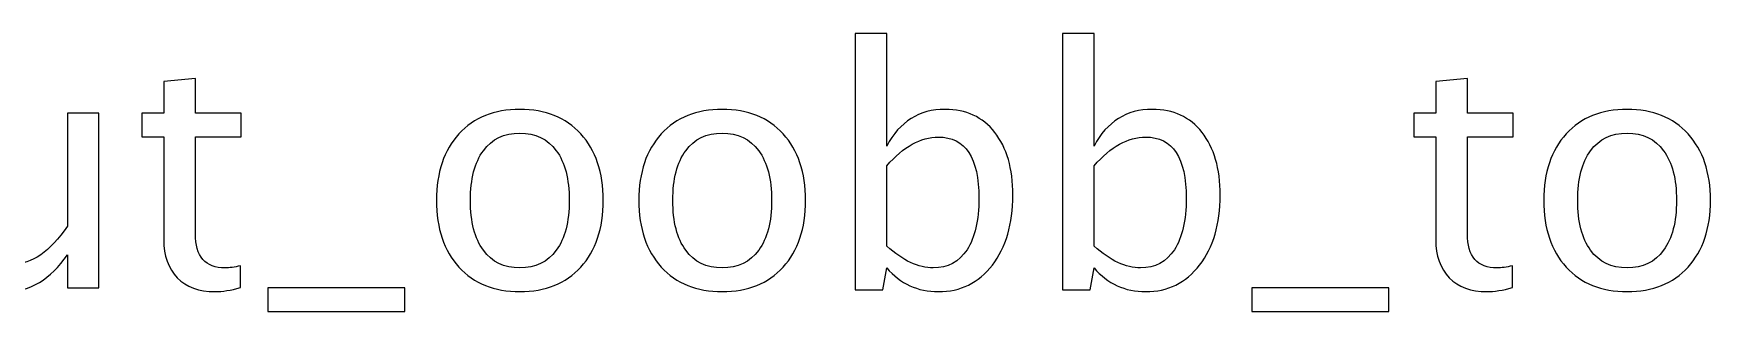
# Model space of a CAD drawing. Header units: centimetres. Extents: x -40.8 to 37.3, y -24.7 to 43.3.
# Drawn here: x -30.37 to -19.6, y 41.52 to 43.3 of the extents above; entities that cross this region are included whole.
import ezdxf

# ---------------------------------------------------------------- set-up
doc = ezdxf.new("R2010")
doc.units = ezdxf.units.CM
doc.header["$MEASUREMENT"] = 0
doc.layers.add('Layer 1', color=7, linetype='Continuous')

msp = doc.modelspace()

# ---------------------------------------------------------------- linework, layer by layer
at = {"layer": 'Layer 1'}
for points, knots in [([(-25.0961, 41.65774), (-25.0961, 41.65774), (-25.0961, 43.30239), (-25.0961, 43.30239), (-25.0961, 43.30239), (-25.0961, 43.30239), (-24.8929, 43.30239), (-24.8929, 43.30239), (-24.8929, 43.30239), (-24.8929, 43.30239), (-24.8929, 42.58026), (-24.8929, 42.58026), (-24.8929, 42.58026), (-24.80964, 42.73724), (-24.68441, 42.81556), (-24.51754, 42.81556), (-24.51754, 42.81556), (-24.38243, 42.81556), (-24.27624, 42.76652), (-24.19863, 42.6681), (-24.19863, 42.6681), (-24.12102, 42.56967), (-24.08221, 42.43526), (-24.08221, 42.26487), (-24.08221, 42.26487), (-24.08221, 42.07931), (-24.12631, 41.92938), (-24.21415, 41.81578), (-24.21415, 41.81578), (-24.302, 41.70184), (-24.41771, 41.64504), (-24.56093, 41.64504), (-24.56093, 41.64504), (-24.69393, 41.64504), (-24.8047, 41.69584), (-24.8929, 41.79779), (-24.8929, 41.79779), (-24.8929, 41.79779), (-24.91759, 41.65774), (-24.91759, 41.65774), (-24.91759, 41.65774), (-24.91759, 41.65774), (-25.0961, 41.65774), (-25.0961, 41.65774)], [0, 0, 0, 0, 0.08333333, 0.08333333, 0.08333333, 0.08333333, 0.16666667, 0.16666667, 0.16666667, 0.16666667, 0.25, 0.25, 0.25, 0.25, 0.33333333, 0.33333333, 0.33333333, 0.33333333, 0.41666667, 0.41666667, 0.41666667, 0.41666667, 0.5, 0.5, 0.5, 0.5, 0.58333333, 0.58333333, 0.58333333, 0.58333333, 0.66666667, 0.66666667, 0.66666667, 0.66666667, 0.75, 0.75, 0.75, 0.75, 0.83333333, 0.83333333, 0.83333333, 0.83333333, 1, 1, 1, 1]), ([(-23.76401, 41.65774), (-23.76401, 41.65774), (-23.76401, 43.30239), (-23.76401, 43.30239), (-23.76401, 43.30239), (-23.76401, 43.30239), (-23.56081, 43.30239), (-23.56081, 43.30239), (-23.56081, 43.30239), (-23.56081, 43.30239), (-23.56081, 42.58026), (-23.56081, 42.58026), (-23.56081, 42.58026), (-23.47755, 42.73724), (-23.35232, 42.81556), (-23.18545, 42.81556), (-23.18545, 42.81556), (-23.05034, 42.81556), (-22.94415, 42.76652), (-22.86654, 42.6681), (-22.86654, 42.6681), (-22.78893, 42.56967), (-22.75012, 42.43526), (-22.75012, 42.26487), (-22.75012, 42.26487), (-22.75012, 42.07931), (-22.79422, 41.92938), (-22.88206, 41.81578), (-22.88206, 41.81578), (-22.96991, 41.70184), (-23.08562, 41.64504), (-23.22884, 41.64504), (-23.22884, 41.64504), (-23.36184, 41.64504), (-23.47261, 41.69584), (-23.56081, 41.79779), (-23.56081, 41.79779), (-23.56081, 41.79779), (-23.5855, 41.65774), (-23.5855, 41.65774), (-23.5855, 41.65774), (-23.5855, 41.65774), (-23.76401, 41.65774), (-23.76401, 41.65774)], [0, 0, 0, 0, 0.08333333, 0.08333333, 0.08333333, 0.08333333, 0.16666667, 0.16666667, 0.16666667, 0.16666667, 0.25, 0.25, 0.25, 0.25, 0.33333333, 0.33333333, 0.33333333, 0.33333333, 0.41666667, 0.41666667, 0.41666667, 0.41666667, 0.5, 0.5, 0.5, 0.5, 0.58333333, 0.58333333, 0.58333333, 0.58333333, 0.66666667, 0.66666667, 0.66666667, 0.66666667, 0.75, 0.75, 0.75, 0.75, 0.83333333, 0.83333333, 0.83333333, 0.83333333, 1, 1, 1, 1]), ([(-29.0451, 41.67079), (-29.10789, 41.65351), (-29.16257, 41.64504), (-29.20879, 41.64504), (-29.20879, 41.64504), (-29.3125, 41.64504), (-29.39329, 41.67467), (-29.45115, 41.73394), (-29.45115, 41.73394), (-29.50936, 41.79321), (-29.53828, 41.8754), (-29.53828, 41.98088), (-29.53828, 41.98088), (-29.53828, 41.98088), (-29.53828, 42.63987), (-29.53828, 42.63987), (-29.53828, 42.63987), (-29.53828, 42.63987), (-29.67869, 42.63987), (-29.67869, 42.63987), (-29.67869, 42.63987), (-29.67869, 42.63987), (-29.67869, 42.79228), (-29.67869, 42.79228), (-29.67869, 42.79228), (-29.67869, 42.79228), (-29.53828, 42.79228), (-29.53828, 42.79228), (-29.53828, 42.79228), (-29.53828, 42.79228), (-29.53828, 42.99512), (-29.53828, 42.99512), (-29.53828, 42.99512), (-29.53828, 42.99512), (-29.33508, 43.01453), (-29.33508, 43.01453), (-29.33508, 43.01453), (-29.33508, 43.01453), (-29.33508, 42.79228), (-29.33508, 42.79228), (-29.33508, 42.79228), (-29.33508, 42.79228), (-29.04087, 42.79228), (-29.04087, 42.79228), (-29.04087, 42.79228), (-29.04087, 42.79228), (-29.04087, 42.63987), (-29.04087, 42.63987), (-29.04087, 42.63987), (-29.04087, 42.63987), (-29.33508, 42.63987), (-29.33508, 42.63987), (-29.33508, 42.63987), (-29.33508, 42.63987), (-29.33508, 42.01757), (-29.33508, 42.01757), (-29.33508, 42.01757), (-29.33508, 41.87082), (-29.27123, 41.79744), (-29.14388, 41.79744), (-29.14388, 41.79744), (-29.11671, 41.79744), (-29.0839, 41.80203), (-29.0451, 41.81085), (-29.0451, 41.81085), (-29.0451, 41.81085), (-29.0451, 41.67079), (-29.0451, 41.67079)], [0, 0, 0, 0, 0.05555556, 0.05555556, 0.05555556, 0.05555556, 0.11111111, 0.11111111, 0.11111111, 0.11111111, 0.16666667, 0.16666667, 0.16666667, 0.16666667, 0.22222222, 0.22222222, 0.22222222, 0.22222222, 0.27777778, 0.27777778, 0.27777778, 0.27777778, 0.33333333, 0.33333333, 0.33333333, 0.33333333, 0.38888889, 0.38888889, 0.38888889, 0.38888889, 0.44444444, 0.44444444, 0.44444444, 0.44444444, 0.5, 0.5, 0.5, 0.5, 0.55555556, 0.55555556, 0.55555556, 0.55555556, 0.61111111, 0.61111111, 0.61111111, 0.61111111, 0.66666667, 0.66666667, 0.66666667, 0.66666667, 0.72222222, 0.72222222, 0.72222222, 0.72222222, 0.77777778, 0.77777778, 0.77777778, 0.77777778, 0.83333333, 0.83333333, 0.83333333, 0.83333333, 0.88888889, 0.88888889, 0.88888889, 0.88888889, 1, 1, 1, 1]), ([(-20.87193, 41.67079), (-20.93472, 41.65351), (-20.9894, 41.64504), (-21.03562, 41.64504), (-21.03562, 41.64504), (-21.13933, 41.64504), (-21.22012, 41.67467), (-21.27798, 41.73394), (-21.27798, 41.73394), (-21.33619, 41.79321), (-21.36511, 41.8754), (-21.36511, 41.98088), (-21.36511, 41.98088), (-21.36511, 41.98088), (-21.36511, 42.63987), (-21.36511, 42.63987), (-21.36511, 42.63987), (-21.36511, 42.63987), (-21.50552, 42.63987), (-21.50552, 42.63987), (-21.50552, 42.63987), (-21.50552, 42.63987), (-21.50552, 42.79228), (-21.50552, 42.79228), (-21.50552, 42.79228), (-21.50552, 42.79228), (-21.36511, 42.79228), (-21.36511, 42.79228), (-21.36511, 42.79228), (-21.36511, 42.79228), (-21.36511, 42.99512), (-21.36511, 42.99512), (-21.36511, 42.99512), (-21.36511, 42.99512), (-21.16191, 43.01453), (-21.16191, 43.01453), (-21.16191, 43.01453), (-21.16191, 43.01453), (-21.16191, 42.79228), (-21.16191, 42.79228), (-21.16191, 42.79228), (-21.16191, 42.79228), (-20.8677, 42.79228), (-20.8677, 42.79228), (-20.8677, 42.79228), (-20.8677, 42.79228), (-20.8677, 42.63987), (-20.8677, 42.63987), (-20.8677, 42.63987), (-20.8677, 42.63987), (-21.16191, 42.63987), (-21.16191, 42.63987), (-21.16191, 42.63987), (-21.16191, 42.63987), (-21.16191, 42.01757), (-21.16191, 42.01757), (-21.16191, 42.01757), (-21.16191, 41.87082), (-21.09806, 41.79744), (-20.97071, 41.79744), (-20.97071, 41.79744), (-20.94354, 41.79744), (-20.91073, 41.80203), (-20.87193, 41.81085), (-20.87193, 41.81085), (-20.87193, 41.81085), (-20.87193, 41.67079), (-20.87193, 41.67079)], [0, 0, 0, 0, 0.05555556, 0.05555556, 0.05555556, 0.05555556, 0.11111111, 0.11111111, 0.11111111, 0.11111111, 0.16666667, 0.16666667, 0.16666667, 0.16666667, 0.22222222, 0.22222222, 0.22222222, 0.22222222, 0.27777778, 0.27777778, 0.27777778, 0.27777778, 0.33333333, 0.33333333, 0.33333333, 0.33333333, 0.38888889, 0.38888889, 0.38888889, 0.38888889, 0.44444444, 0.44444444, 0.44444444, 0.44444444, 0.5, 0.5, 0.5, 0.5, 0.55555556, 0.55555556, 0.55555556, 0.55555556, 0.61111111, 0.61111111, 0.61111111, 0.61111111, 0.66666667, 0.66666667, 0.66666667, 0.66666667, 0.72222222, 0.72222222, 0.72222222, 0.72222222, 0.77777778, 0.77777778, 0.77777778, 0.77777778, 0.83333333, 0.83333333, 0.83333333, 0.83333333, 0.88888889, 0.88888889, 0.88888889, 0.88888889, 1, 1, 1, 1]), ([(-30.15777, 41.67044), (-30.15777, 41.67044), (-30.15777, 41.8814), (-30.15777, 41.8814), (-30.15777, 41.8814), (-30.26607, 41.72371), (-30.39765, 41.64504), (-30.55217, 41.64504), (-30.55217, 41.64504), (-30.65024, 41.64504), (-30.72821, 41.67573), (-30.78606, 41.73747), (-30.78606, 41.73747), (-30.84427, 41.7992), (-30.8732, 41.88211), (-30.8732, 41.98688), (-30.8732, 41.98688), (-30.8732, 41.98688), (-30.8732, 42.79228), (-30.8732, 42.79228), (-30.8732, 42.79228), (-30.8732, 42.79228), (-30.67, 42.79228), (-30.67, 42.79228), (-30.67, 42.79228), (-30.67, 42.79228), (-30.67, 42.0532), (-30.67, 42.0532), (-30.67, 42.0532), (-30.67, 41.96889), (-30.65765, 41.90927), (-30.63331, 41.87399), (-30.63331, 41.87399), (-30.60862, 41.83836), (-30.56769, 41.82072), (-30.51019, 41.82072), (-30.51019, 41.82072), (-30.38601, 41.82072), (-30.26818, 41.90222), (-30.15777, 42.06555), (-30.15777, 42.06555), (-30.15777, 42.06555), (-30.15777, 42.79228), (-30.15777, 42.79228), (-30.15777, 42.79228), (-30.15777, 42.79228), (-29.95456, 42.79228), (-29.95456, 42.79228), (-29.95456, 42.79228), (-29.95456, 42.79228), (-29.95456, 41.67044), (-29.95456, 41.67044), (-29.95456, 41.67044), (-29.95456, 41.67044), (-30.15777, 41.67044), (-30.15777, 41.67044)], [0, 0, 0, 0, 0.06666667, 0.06666667, 0.06666667, 0.06666667, 0.13333333, 0.13333333, 0.13333333, 0.13333333, 0.2, 0.2, 0.2, 0.2, 0.26666667, 0.26666667, 0.26666667, 0.26666667, 0.33333333, 0.33333333, 0.33333333, 0.33333333, 0.4, 0.4, 0.4, 0.4, 0.46666667, 0.46666667, 0.46666667, 0.46666667, 0.53333333, 0.53333333, 0.53333333, 0.53333333, 0.6, 0.6, 0.6, 0.6, 0.66666667, 0.66666667, 0.66666667, 0.66666667, 0.73333333, 0.73333333, 0.73333333, 0.73333333, 0.8, 0.8, 0.8, 0.8, 0.86666667, 0.86666667, 0.86666667, 0.86666667, 1, 1, 1, 1]), ([(-27.25016, 41.64504), (-27.41491, 41.64504), (-27.54544, 41.6976), (-27.64139, 41.80273), (-27.64139, 41.80273), (-27.7377, 41.90786), (-27.78568, 42.05074), (-27.78568, 42.231), (-27.78568, 42.231), (-27.78568, 42.41092), (-27.7377, 42.55344), (-27.64139, 42.65822), (-27.64139, 42.65822), (-27.54544, 42.76299), (-27.41491, 42.81556), (-27.25016, 42.81556), (-27.25016, 42.81556), (-27.08541, 42.81556), (-26.95489, 42.76299), (-26.85893, 42.65822), (-26.85893, 42.65822), (-26.76262, 42.55344), (-26.71464, 42.41092), (-26.71464, 42.231), (-26.71464, 42.231), (-26.71464, 42.05074), (-26.76262, 41.90786), (-26.85893, 41.80273), (-26.85893, 41.80273), (-26.95489, 41.6976), (-27.08541, 41.64504), (-27.25016, 41.64504)], [0, 0, 0, 0, 0.11111111, 0.11111111, 0.11111111, 0.11111111, 0.22222222, 0.22222222, 0.22222222, 0.22222222, 0.33333333, 0.33333333, 0.33333333, 0.33333333, 0.44444444, 0.44444444, 0.44444444, 0.44444444, 0.55555556, 0.55555556, 0.55555556, 0.55555556, 0.66666667, 0.66666667, 0.66666667, 0.66666667, 0.77777778, 0.77777778, 0.77777778, 0.77777778, 1, 1, 1, 1]), ([(-25.94982, 41.64504), (-26.11457, 41.64504), (-26.2451, 41.6976), (-26.34105, 41.80273), (-26.34105, 41.80273), (-26.43736, 41.90786), (-26.48534, 42.05074), (-26.48534, 42.231), (-26.48534, 42.231), (-26.48534, 42.41092), (-26.43736, 42.55344), (-26.34105, 42.65822), (-26.34105, 42.65822), (-26.2451, 42.76299), (-26.11457, 42.81556), (-25.94982, 42.81556), (-25.94982, 42.81556), (-25.78507, 42.81556), (-25.65455, 42.76299), (-25.55859, 42.65822), (-25.55859, 42.65822), (-25.46228, 42.55344), (-25.4143, 42.41092), (-25.4143, 42.231), (-25.4143, 42.231), (-25.4143, 42.05074), (-25.46228, 41.90786), (-25.55859, 41.80273), (-25.55859, 41.80273), (-25.65455, 41.6976), (-25.78507, 41.64504), (-25.94982, 41.64504)], [0, 0, 0, 0, 0.11111111, 0.11111111, 0.11111111, 0.11111111, 0.22222222, 0.22222222, 0.22222222, 0.22222222, 0.33333333, 0.33333333, 0.33333333, 0.33333333, 0.44444444, 0.44444444, 0.44444444, 0.44444444, 0.55555556, 0.55555556, 0.55555556, 0.55555556, 0.66666667, 0.66666667, 0.66666667, 0.66666667, 0.77777778, 0.77777778, 0.77777778, 0.77777778, 1, 1, 1, 1]), ([(-20.13533, 41.64504), (-20.30008, 41.64504), (-20.43061, 41.6976), (-20.52656, 41.80273), (-20.52656, 41.80273), (-20.62287, 41.90786), (-20.67085, 42.05074), (-20.67085, 42.231), (-20.67085, 42.231), (-20.67085, 42.41092), (-20.62287, 42.55344), (-20.52656, 42.65822), (-20.52656, 42.65822), (-20.43061, 42.76299), (-20.30008, 42.81556), (-20.13533, 42.81556), (-20.13533, 42.81556), (-19.97058, 42.81556), (-19.84006, 42.76299), (-19.7441, 42.65822), (-19.7441, 42.65822), (-19.64779, 42.55344), (-19.59981, 42.41092), (-19.59981, 42.231), (-19.59981, 42.231), (-19.59981, 42.05074), (-19.64779, 41.90786), (-19.7441, 41.80273), (-19.7441, 41.80273), (-19.84006, 41.6976), (-19.97058, 41.64504), (-20.13533, 41.64504)], [0, 0, 0, 0, 0.11111111, 0.11111111, 0.11111111, 0.11111111, 0.22222222, 0.22222222, 0.22222222, 0.22222222, 0.33333333, 0.33333333, 0.33333333, 0.33333333, 0.44444444, 0.44444444, 0.44444444, 0.44444444, 0.55555556, 0.55555556, 0.55555556, 0.55555556, 0.66666667, 0.66666667, 0.66666667, 0.66666667, 0.77777778, 0.77777778, 0.77777778, 0.77777778, 1, 1, 1, 1]), ([(-27.25052, 41.79744), (-27.14997, 41.79744), (-27.07166, 41.83519), (-27.01592, 41.91103), (-27.01592, 41.91103), (-26.96053, 41.98653), (-26.93266, 42.09342), (-26.93266, 42.231), (-26.93266, 42.231), (-26.93266, 42.36824), (-26.96053, 42.47477), (-27.01592, 42.55027), (-27.01592, 42.55027), (-27.07166, 42.62541), (-27.14997, 42.66316), (-27.25052, 42.66316), (-27.25052, 42.66316), (-27.35141, 42.66316), (-27.42973, 42.62541), (-27.48476, 42.55027), (-27.48476, 42.55027), (-27.54015, 42.47477), (-27.56766, 42.36824), (-27.56766, 42.231), (-27.56766, 42.231), (-27.56766, 42.09342), (-27.54015, 41.98653), (-27.48476, 41.91103), (-27.48476, 41.91103), (-27.42973, 41.83519), (-27.35141, 41.79744), (-27.25052, 41.79744)], [0, 0, 0, 0, 0.11111111, 0.11111111, 0.11111111, 0.11111111, 0.22222222, 0.22222222, 0.22222222, 0.22222222, 0.33333333, 0.33333333, 0.33333333, 0.33333333, 0.44444444, 0.44444444, 0.44444444, 0.44444444, 0.55555556, 0.55555556, 0.55555556, 0.55555556, 0.66666667, 0.66666667, 0.66666667, 0.66666667, 0.77777778, 0.77777778, 0.77777778, 0.77777778, 1, 1, 1, 1]), ([(-25.95018, 41.79744), (-25.84963, 41.79744), (-25.77132, 41.83519), (-25.71558, 41.91103), (-25.71558, 41.91103), (-25.66019, 41.98653), (-25.63232, 42.09342), (-25.63232, 42.231), (-25.63232, 42.231), (-25.63232, 42.36824), (-25.66019, 42.47477), (-25.71558, 42.55027), (-25.71558, 42.55027), (-25.77132, 42.62541), (-25.84963, 42.66316), (-25.95018, 42.66316), (-25.95018, 42.66316), (-26.05107, 42.66316), (-26.12939, 42.62541), (-26.18442, 42.55027), (-26.18442, 42.55027), (-26.23981, 42.47477), (-26.26732, 42.36824), (-26.26732, 42.231), (-26.26732, 42.231), (-26.26732, 42.09342), (-26.23981, 41.98653), (-26.18442, 41.91103), (-26.18442, 41.91103), (-26.12939, 41.83519), (-26.05107, 41.79744), (-25.95018, 41.79744)], [0, 0, 0, 0, 0.11111111, 0.11111111, 0.11111111, 0.11111111, 0.22222222, 0.22222222, 0.22222222, 0.22222222, 0.33333333, 0.33333333, 0.33333333, 0.33333333, 0.44444444, 0.44444444, 0.44444444, 0.44444444, 0.55555556, 0.55555556, 0.55555556, 0.55555556, 0.66666667, 0.66666667, 0.66666667, 0.66666667, 0.77777778, 0.77777778, 0.77777778, 0.77777778, 1, 1, 1, 1]), ([(-24.8929, 41.93785), (-24.78812, 41.84436), (-24.68829, 41.79744), (-24.59339, 41.79744), (-24.59339, 41.79744), (-24.4999, 41.79744), (-24.42758, 41.8366), (-24.37678, 41.91456), (-24.37678, 41.91456), (-24.32563, 41.99253), (-24.30023, 42.10224), (-24.30023, 42.24406), (-24.30023, 42.24406), (-24.30023, 42.50652), (-24.38702, 42.63776), (-24.56058, 42.63776), (-24.56058, 42.63776), (-24.67418, 42.63776), (-24.78495, 42.57637), (-24.8929, 42.45326), (-24.8929, 42.45326), (-24.8929, 42.45326), (-24.8929, 41.93785), (-24.8929, 41.93785)], [0, 0, 0, 0, 0.14285714, 0.14285714, 0.14285714, 0.14285714, 0.28571429, 0.28571429, 0.28571429, 0.28571429, 0.42857143, 0.42857143, 0.42857143, 0.42857143, 0.57142857, 0.57142857, 0.57142857, 0.57142857, 0.71428571, 0.71428571, 0.71428571, 0.71428571, 1, 1, 1, 1]), ([(-23.56081, 41.93785), (-23.45603, 41.84436), (-23.3562, 41.79744), (-23.2613, 41.79744), (-23.2613, 41.79744), (-23.16781, 41.79744), (-23.09549, 41.8366), (-23.04469, 41.91456), (-23.04469, 41.91456), (-22.99354, 41.99253), (-22.96814, 42.10224), (-22.96814, 42.24406), (-22.96814, 42.24406), (-22.96814, 42.50652), (-23.05493, 42.63776), (-23.22849, 42.63776), (-23.22849, 42.63776), (-23.34209, 42.63776), (-23.45286, 42.57637), (-23.56081, 42.45326), (-23.56081, 42.45326), (-23.56081, 42.45326), (-23.56081, 41.93785), (-23.56081, 41.93785)], [0, 0, 0, 0, 0.14285714, 0.14285714, 0.14285714, 0.14285714, 0.28571429, 0.28571429, 0.28571429, 0.28571429, 0.42857143, 0.42857143, 0.42857143, 0.42857143, 0.57142857, 0.57142857, 0.57142857, 0.57142857, 0.71428571, 0.71428571, 0.71428571, 0.71428571, 1, 1, 1, 1]), ([(-20.13569, 41.79744), (-20.03514, 41.79744), (-19.95683, 41.83519), (-19.90109, 41.91103), (-19.90109, 41.91103), (-19.8457, 41.98653), (-19.81783, 42.09342), (-19.81783, 42.231), (-19.81783, 42.231), (-19.81783, 42.36824), (-19.8457, 42.47477), (-19.90109, 42.55027), (-19.90109, 42.55027), (-19.95683, 42.62541), (-20.03514, 42.66316), (-20.13569, 42.66316), (-20.13569, 42.66316), (-20.23658, 42.66316), (-20.3149, 42.62541), (-20.36993, 42.55027), (-20.36993, 42.55027), (-20.42532, 42.47477), (-20.45283, 42.36824), (-20.45283, 42.231), (-20.45283, 42.231), (-20.45283, 42.09342), (-20.42532, 41.98653), (-20.36993, 41.91103), (-20.36993, 41.91103), (-20.3149, 41.83519), (-20.23658, 41.79744), (-20.13569, 41.79744)], [0, 0, 0, 0, 0.11111111, 0.11111111, 0.11111111, 0.11111111, 0.22222222, 0.22222222, 0.22222222, 0.22222222, 0.33333333, 0.33333333, 0.33333333, 0.33333333, 0.44444444, 0.44444444, 0.44444444, 0.44444444, 0.55555556, 0.55555556, 0.55555556, 0.55555556, 0.66666667, 0.66666667, 0.66666667, 0.66666667, 0.77777778, 0.77777778, 0.77777778, 0.77777778, 1, 1, 1, 1]), ([(-28.86942, 41.51804), (-28.86942, 41.51804), (-28.86942, 41.67044), (-28.86942, 41.67044), (-28.86942, 41.67044), (-28.86942, 41.67044), (-27.98889, 41.67044), (-27.98889, 41.67044), (-27.98889, 41.67044), (-27.98889, 41.67044), (-27.98889, 41.51804), (-27.98889, 41.51804), (-27.98889, 41.51804), (-27.98889, 41.51804), (-28.86942, 41.51804), (-28.86942, 41.51804)], [0, 0, 0, 0, 0.2, 0.2, 0.2, 0.2, 0.4, 0.4, 0.4, 0.4, 0.6, 0.6, 0.6, 0.6, 1, 1, 1, 1]), ([(-22.54622, 41.51804), (-22.54622, 41.51804), (-22.54622, 41.67044), (-22.54622, 41.67044), (-22.54622, 41.67044), (-22.54622, 41.67044), (-21.66569, 41.67044), (-21.66569, 41.67044), (-21.66569, 41.67044), (-21.66569, 41.67044), (-21.66569, 41.51804), (-21.66569, 41.51804), (-21.66569, 41.51804), (-21.66569, 41.51804), (-22.54622, 41.51804), (-22.54622, 41.51804)], [0, 0, 0, 0, 0.2, 0.2, 0.2, 0.2, 0.4, 0.4, 0.4, 0.4, 0.6, 0.6, 0.6, 0.6, 1, 1, 1, 1])]:
    msp.add_open_spline(points, degree=3, knots=knots, dxfattribs=at)

doc.saveas('drawing.dxf')
